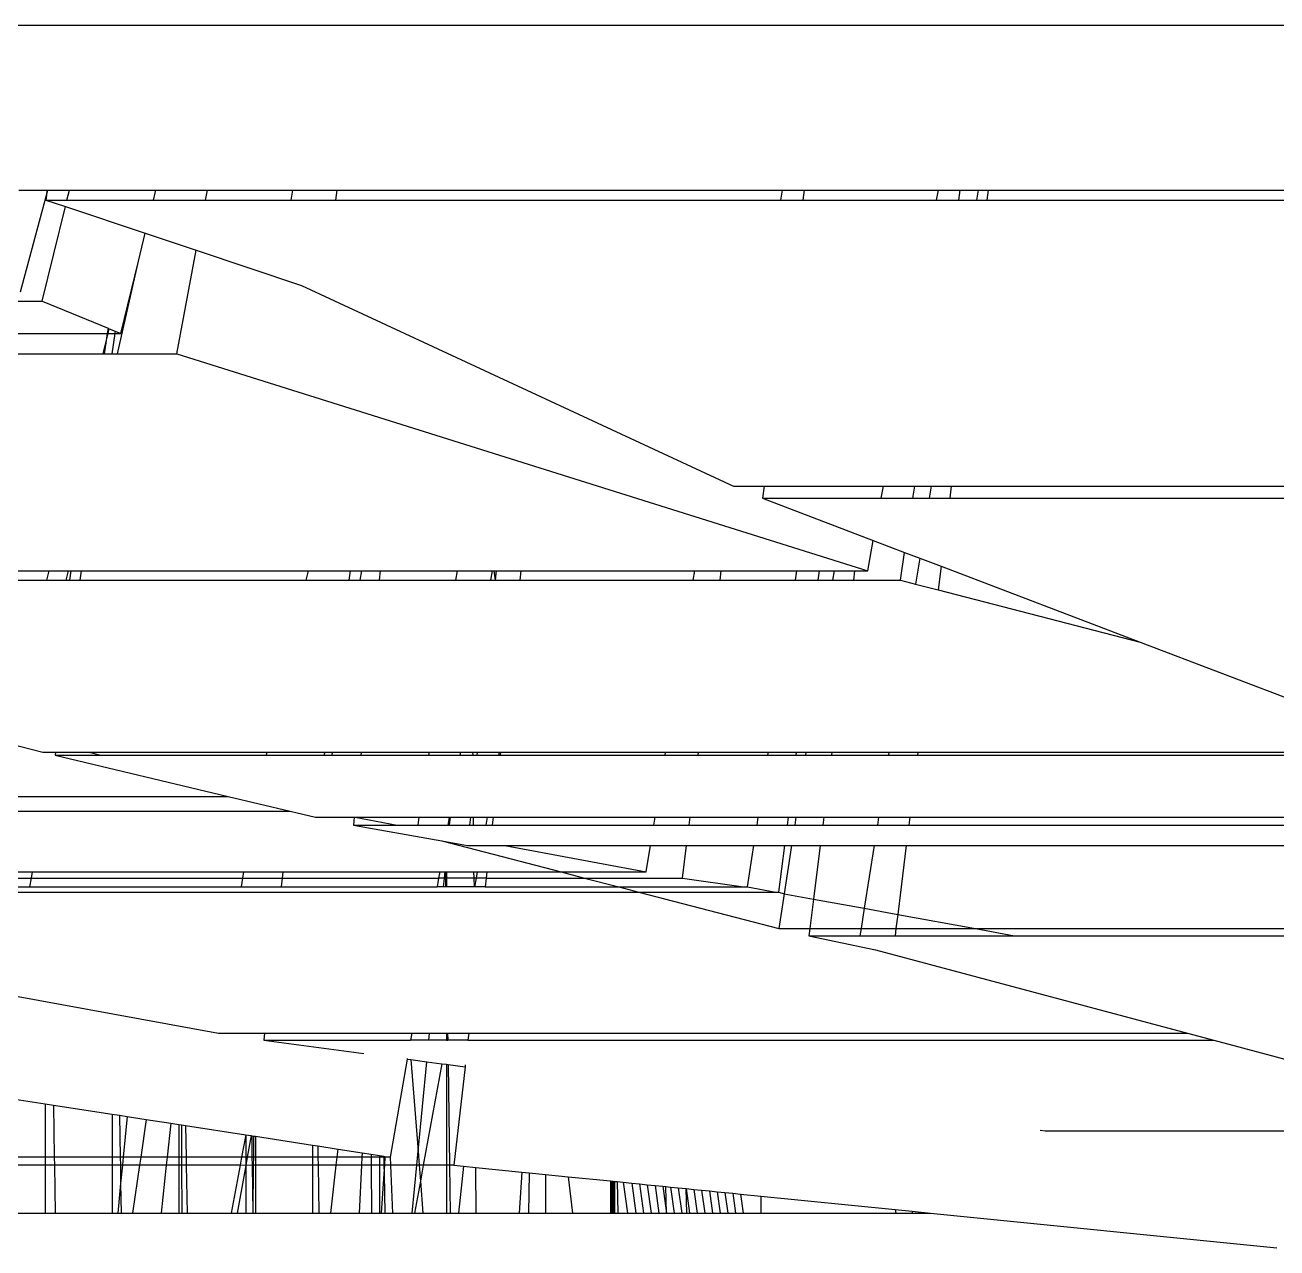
# Model space of a CAD drawing. Extents: x -24961 to 905641, y -154323 to 635957.
# Drawn here: x 395390.9 to 395443.9, y -131267.5 to -131215.7 of the extents above; entities that cross this region are included whole.
import ezdxf

# ---------------------------------------------------------------- set-up
doc = ezdxf.new("R2010")
doc.units = 0
doc.header["$LTSCALE"] = 1000
doc.header["$MEASUREMENT"] = 0

msp = doc.modelspace()

# ---------------------------------------------------------------- linework, layer by layer
for p, q in [((395373.576, -131215.721), (395444.532, -131215.721)), ((395390.66, -131222.711), (395391.844, -131222.711)), ((395390.724, -131227.01), (395391.819, -131222.93)), ((395391.819, -131222.93), (395391.795, -131223.132)), ((395391.819, -131222.93), (395391.877, -131222.711)), ((395391.844, -131222.711), (395391.819, -131222.93)), ((395391.844, -131222.711), (395391.877, -131222.711)), ((395391.877, -131222.711), (395392.793, -131222.711)), ((395392.69, -131223.132), (395392.793, -131222.711)), ((395392.793, -131222.711), (395396.451, -131222.711)), ((395396.348, -131223.132), (395396.451, -131222.711)), ((395396.451, -131222.711), (395398.637, -131222.711)), ((395398.558, -131223.132), (395398.637, -131222.711)), ((395398.637, -131222.711), (395402.24, -131222.711)), ((395402.24, -131222.711), (395402.171, -131223.132)), ((395402.24, -131222.711), (395404.109, -131222.711)), ((395404.109, -131222.711), (395404.059, -131223.132)), ((395404.109, -131222.711), (395422.964, -131222.711)), ((395422.964, -131222.711), (395422.894, -131223.132)), ((395422.964, -131222.711), (395423.89, -131222.711)), ((395423.89, -131222.711), (395423.833, -131223.132)), ((395423.89, -131222.711), (395429.58, -131222.711)), ((395429.502, -131223.132), (395429.58, -131222.711)), ((395429.58, -131222.711), (395430.5, -131222.711)), ((395430.435, -131223.132), (395430.5, -131222.711)), ((395430.5, -131222.711), (395431.257, -131222.711)), ((395431.257, -131222.711), (395431.19, -131223.132)), ((395431.257, -131222.711), (395431.683, -131222.711)), ((395431.683, -131222.711), (395431.631, -131223.132)), ((395431.683, -131222.711), (395448.395, -131222.711)), ((395391.645, -131227.408), (395392.623, -131223.408)), ((395391.795, -131223.132), (395392.623, -131223.408)), ((395391.795, -131223.132), (395392.69, -131223.132)), ((395392.623, -131223.408), (395396.005, -131224.536)), ((395392.69, -131223.132), (395396.348, -131223.132)), ((395396.348, -131223.132), (395398.558, -131223.132)), ((395398.558, -131223.132), (395402.171, -131223.132)), ((395402.171, -131223.132), (395404.059, -131223.132)), ((395404.059, -131223.132), (395422.894, -131223.132)), ((395422.894, -131223.132), (395423.833, -131223.132)), ((395423.833, -131223.132), (395429.502, -131223.132)), ((395429.502, -131223.132), (395430.435, -131223.132)), ((395430.435, -131223.132), (395431.19, -131223.132)), ((395431.19, -131223.132), (395431.631, -131223.132)), ((395431.631, -131223.132), (395448.325, -131223.132)), ((395395.717, -131225.714), (395396.005, -131224.536)), ((395396.005, -131224.536), (395398.163, -131225.256)), ((395394.829, -131229.642), (395395.717, -131225.714)), ((395394.968, -131228.779), (395395.717, -131225.714)), ((395397.347, -131229.642), (395398.163, -131225.256)), ((395398.163, -131225.256), (395402.615, -131226.741)), ((395402.615, -131226.741), (395420.907, -131235.236)), ((395388.51, -131227.408), (395391.645, -131227.408)), ((395391.645, -131227.408), (395394.429, -131228.557)), ((395388.203, -131228.779), (395394.395, -131228.779)), ((395394.395, -131228.779), (395394.334, -131229.175)), ((395394.334, -131229.175), (395394.432, -131228.779)), ((395394.429, -131228.557), (395394.395, -131228.779)), ((395394.395, -131228.779), (395394.432, -131228.779)), ((395394.429, -131228.557), (395394.482, -131228.579)), ((395394.432, -131228.779), (395394.482, -131228.579)), ((395394.432, -131228.779), (395394.717, -131228.779)), ((395394.482, -131228.579), (395394.731, -131228.682)), ((395394.717, -131228.779), (395394.595, -131229.642)), ((395394.731, -131228.682), (395394.717, -131228.779)), ((395394.717, -131228.779), (395394.968, -131228.779)), ((395394.731, -131228.682), (395394.968, -131228.779)), ((395394.218, -131229.642), (395394.334, -131229.175)), ((395394.334, -131229.175), (395394.262, -131229.642)), ((395388.01, -131229.642), (395394.218, -131229.642)), ((395394.218, -131229.642), (395394.262, -131229.642)), ((395394.262, -131229.642), (395394.595, -131229.642)), ((395394.595, -131229.642), (395394.829, -131229.642)), ((395394.829, -131229.642), (395397.347, -131229.642)), ((395397.347, -131229.642), (395426.583, -131238.82)), ((395420.907, -131235.236), (395422.202, -131235.236)), ((395422.202, -131235.236), (395422.132, -131235.754)), ((395422.202, -131235.236), (395427.25, -131235.236)), ((395427.153, -131235.754), (395427.25, -131235.236)), ((395427.25, -131235.236), (395428.578, -131235.236)), ((395428.498, -131235.754), (395428.578, -131235.236)), ((395428.578, -131235.236), (395429.271, -131235.236)), ((395429.271, -131235.236), (395429.189, -131235.754)), ((395429.271, -131235.236), (395430.119, -131235.236)), ((395430.119, -131235.236), (395430.054, -131235.754)), ((395430.119, -131235.236), (395446.314, -131235.236)), ((395422.132, -131235.754), (395427.153, -131235.754)), ((395422.132, -131235.754), (395426.821, -131237.54)), ((395427.153, -131235.754), (395428.498, -131235.754)), ((395428.498, -131235.754), (395429.189, -131235.754)), ((395429.189, -131235.754), (395430.054, -131235.754)), ((395430.054, -131235.754), (395446.228, -131235.754)), ((395426.583, -131238.82), (395426.821, -131237.54)), ((395426.821, -131237.54), (395428.147, -131238.046)), ((395427.967, -131239.216), (395428.147, -131238.046)), ((395428.147, -131238.046), (395428.787, -131238.29)), ((395428.787, -131238.29), (395428.614, -131239.384)), ((395428.787, -131238.29), (395429.694, -131238.635)), ((395385.955, -131238.82), (395391.944, -131238.82)), ((395391.845, -131239.216), (395391.944, -131238.82)), ((395391.944, -131238.82), (395392.754, -131238.82)), ((395392.664, -131239.216), (395392.754, -131238.82)), ((395392.754, -131238.82), (395392.854, -131238.82)), ((395392.854, -131238.82), (395392.793, -131239.216)), ((395392.854, -131238.82), (395393.296, -131238.82)), ((395393.296, -131238.82), (395393.24, -131239.216)), ((395393.296, -131238.82), (395402.909, -131238.82)), ((395402.82, -131239.216), (395402.909, -131238.82)), ((395402.909, -131238.82), (395404.682, -131238.82)), ((395404.682, -131238.82), (395404.626, -131239.216)), ((395404.682, -131238.82), (395405.171, -131238.82)), ((395405.108, -131239.216), (395405.171, -131238.82)), ((395405.171, -131238.82), (395405.944, -131238.82)), ((395405.944, -131238.82), (395405.903, -131239.216)), ((395405.944, -131238.82), (395409.201, -131238.82)), ((395409.201, -131238.82), (395409.14, -131239.216)), ((395409.201, -131238.82), (395410.682, -131238.82)), ((395410.682, -131238.82), (395410.613, -131239.216)), ((395410.682, -131238.82), (395410.758, -131238.82)), ((395410.758, -131238.82), (395410.82, -131239.216)), ((395410.758, -131238.82), (395410.862, -131238.82)), ((395410.862, -131238.82), (395410.82, -131239.216)), ((395410.862, -131238.82), (395411.908, -131238.82)), ((395411.908, -131238.82), (395411.864, -131239.216)), ((395411.908, -131238.82), (395419.263, -131238.82)), ((395419.199, -131239.216), (395419.263, -131238.82)), ((395419.263, -131238.82), (395420.387, -131238.82)), ((395420.337, -131239.216), (395420.387, -131238.82)), ((395420.387, -131238.82), (395423.585, -131238.82)), ((395423.523, -131239.216), (395423.585, -131238.82)), ((395423.585, -131238.82), (395424.544, -131238.82)), ((395424.494, -131239.216), (395424.544, -131238.82)), ((395424.544, -131238.82), (395425.158, -131238.82)), ((395425.158, -131238.82), (395425.097, -131239.216)), ((395425.158, -131238.82), (395426.027, -131238.82)), ((395426.027, -131238.82), (395425.977, -131239.216)), ((395426.027, -131238.82), (395426.583, -131238.82)), ((395429.694, -131238.635), (395429.569, -131239.631)), ((395429.694, -131238.635), (395438.112, -131241.843)), ((395385.867, -131239.216), (395391.845, -131239.216)), ((395391.845, -131239.216), (395392.664, -131239.216)), ((395392.664, -131239.216), (395392.793, -131239.216)), ((395392.793, -131239.216), (395393.24, -131239.216)), ((395393.24, -131239.216), (395402.82, -131239.216)), ((395402.82, -131239.216), (395404.626, -131239.216)), ((395404.626, -131239.216), (395405.108, -131239.216)), ((395405.108, -131239.216), (395405.903, -131239.216)), ((395405.903, -131239.216), (395409.14, -131239.216)), ((395409.14, -131239.216), (395410.613, -131239.216)), ((395410.613, -131239.216), (395410.82, -131239.216)), ((395410.82, -131239.216), (395411.864, -131239.216)), ((395411.864, -131239.216), (395419.199, -131239.216)), ((395419.199, -131239.216), (395420.337, -131239.216)), ((395420.337, -131239.216), (395423.523, -131239.216)), ((395423.523, -131239.216), (395424.494, -131239.216)), ((395424.494, -131239.216), (395425.097, -131239.216)), ((395425.097, -131239.216), (395425.977, -131239.216)), ((395425.977, -131239.216), (395427.967, -131239.216)), ((395427.967, -131239.216), (395428.614, -131239.384)), ((395428.614, -131239.384), (395429.569, -131239.631)), ((395429.569, -131239.631), (395438.112, -131241.843)), ((395438.112, -131241.843), (395445.45, -131244.639)), ((395389.162, -131245.851), (395391.675, -131246.501)), ((395391.675, -131246.501), (395392.209, -131246.501)), ((395392.209, -131246.501), (395392.191, -131246.63)), ((395392.191, -131246.63), (395399.509, -131248.377)), ((395392.191, -131246.63), (395394.119, -131246.63)), ((395392.209, -131246.501), (395393.632, -131246.501)), ((395393.632, -131246.501), (395394.119, -131246.63)), ((395393.632, -131246.501), (395401.172, -131246.501)), ((395394.119, -131246.63), (395401.143, -131246.63)), ((395401.143, -131246.63), (395401.172, -131246.501)), ((395401.143, -131246.63), (395403.577, -131246.63)), ((395401.172, -131246.501), (395403.595, -131246.501)), ((395403.595, -131246.501), (395403.577, -131246.63)), ((395403.577, -131246.63), (395403.914, -131246.63)), ((395403.595, -131246.501), (395403.935, -131246.501)), ((395403.914, -131246.63), (395403.935, -131246.501)), ((395403.914, -131246.63), (395405.126, -131246.63)), ((395403.935, -131246.501), (395405.139, -131246.501)), ((395405.139, -131246.501), (395405.126, -131246.63)), ((395405.126, -131246.63), (395407.996, -131246.63)), ((395405.139, -131246.501), (395408.016, -131246.501)), ((395408.016, -131246.501), (395407.996, -131246.63)), ((395407.996, -131246.63), (395409.326, -131246.63)), ((395408.016, -131246.501), (395409.348, -131246.501)), ((395409.348, -131246.501), (395409.326, -131246.63)), ((395409.326, -131246.63), (395409.878, -131246.63)), ((395409.348, -131246.501), (395409.877, -131246.501)), ((395409.878, -131246.63), (395409.877, -131246.501)), ((395409.877, -131246.501), (395410.057, -131246.501)), ((395409.878, -131246.63), (395410.043, -131246.63)), ((395410.057, -131246.501), (395410.043, -131246.63)), ((395410.043, -131246.63), (395410.959, -131246.63)), ((395410.057, -131246.501), (395410.983, -131246.501)), ((395410.983, -131246.501), (395410.959, -131246.63)), ((395410.959, -131246.63), (395411.027, -131246.63)), ((395410.983, -131246.501), (395411.042, -131246.501)), ((395411.042, -131246.501), (395411.027, -131246.63)), ((395411.027, -131246.63), (395418.006, -131246.63)), ((395411.042, -131246.501), (395418.027, -131246.501)), ((395418.006, -131246.63), (395418.027, -131246.501)), ((395418.006, -131246.63), (395419.403, -131246.63)), ((395418.027, -131246.501), (395419.419, -131246.501)), ((395419.403, -131246.63), (395419.419, -131246.501)), ((395419.403, -131246.63), (395422.363, -131246.63)), ((395419.419, -131246.501), (395422.383, -131246.501)), ((395422.363, -131246.63), (395422.383, -131246.501)), ((395422.363, -131246.63), (395423.559, -131246.63)), ((395422.383, -131246.501), (395423.575, -131246.501)), ((395423.559, -131246.63), (395423.575, -131246.501)), ((395423.559, -131246.63), (395423.952, -131246.63)), ((395423.575, -131246.501), (395423.972, -131246.501)), ((395423.972, -131246.501), (395423.952, -131246.63)), ((395423.952, -131246.63), (395425.051, -131246.63)), ((395423.972, -131246.501), (395425.067, -131246.501)), ((395425.067, -131246.501), (395425.051, -131246.63)), ((395425.051, -131246.63), (395427.465, -131246.63)), ((395425.067, -131246.501), (395427.485, -131246.501)), ((395427.485, -131246.501), (395427.465, -131246.63)), ((395427.465, -131246.63), (395428.695, -131246.63)), ((395427.485, -131246.501), (395428.711, -131246.501)), ((395428.711, -131246.501), (395428.695, -131246.63)), ((395428.695, -131246.63), (395449.687, -131246.63)), ((395428.711, -131246.501), (395449.413, -131246.501)), ((395347.322, -131248.377), (395399.509, -131248.377)), ((395399.509, -131248.377), (395402.136, -131249.004)), ((395347.221, -131249.004), (395402.136, -131249.004)), ((395402.136, -131249.004), (395403.205, -131249.26)), ((395403.205, -131249.26), (395404.85, -131249.26)), ((395404.85, -131249.26), (395404.815, -131249.594)), ((395404.815, -131249.594), (395408.555, -131250.256)), ((395404.815, -131249.594), (395406.673, -131249.594)), ((395404.85, -131249.26), (395404.891, -131249.26)), ((395404.891, -131249.26), (395406.673, -131249.594)), ((395404.891, -131249.26), (395407.59, -131249.26)), ((395406.673, -131249.594), (395407.538, -131249.594)), ((395407.59, -131249.26), (395407.538, -131249.594)), ((395407.538, -131249.594), (395408.811, -131249.594)), ((395407.59, -131249.26), (395408.869, -131249.26)), ((395408.869, -131249.26), (395408.811, -131249.594)), ((395408.811, -131249.594), (395408.887, -131249.594)), ((395408.869, -131249.26), (395408.92, -131249.26)), ((395408.887, -131249.594), (395408.92, -131249.26)), ((395408.887, -131249.594), (395409.732, -131249.594)), ((395408.92, -131249.26), (395409.767, -131249.26)), ((395409.767, -131249.26), (395409.732, -131249.594)), ((395409.732, -131249.594), (395409.899, -131249.594)), ((395409.767, -131249.26), (395409.897, -131249.26)), ((395409.899, -131249.594), (395409.897, -131249.26)), ((395409.897, -131249.26), (395410.477, -131249.26)), ((395409.899, -131249.594), (395410.415, -131249.594)), ((395410.477, -131249.26), (395410.415, -131249.594)), ((395410.415, -131249.594), (395410.692, -131249.594)), ((395410.477, -131249.26), (395410.73, -131249.26)), ((395410.73, -131249.26), (395410.692, -131249.594)), ((395410.692, -131249.594), (395417.529, -131249.594)), ((395410.73, -131249.26), (395417.582, -131249.26)), ((395417.529, -131249.594), (395417.582, -131249.26)), ((395417.529, -131249.594), (395419.029, -131249.594)), ((395417.582, -131249.26), (395419.071, -131249.26)), ((395419.029, -131249.594), (395419.071, -131249.26)), ((395419.029, -131249.594), (395421.899, -131249.594)), ((395419.071, -131249.26), (395421.952, -131249.26)), ((395421.899, -131249.594), (395421.952, -131249.26)), ((395421.899, -131249.594), (395423.185, -131249.594)), ((395421.952, -131249.26), (395423.227, -131249.26)), ((395423.185, -131249.594), (395423.227, -131249.26)), ((395423.185, -131249.594), (395423.495, -131249.594)), ((395423.227, -131249.26), (395423.546, -131249.26)), ((395423.546, -131249.26), (395423.495, -131249.594)), ((395423.495, -131249.594), (395424.681, -131249.594)), ((395423.546, -131249.26), (395424.723, -131249.26)), ((395424.723, -131249.26), (395424.681, -131249.594)), ((395424.681, -131249.594), (395426.995, -131249.594)), ((395424.723, -131249.26), (395427.048, -131249.26)), ((395427.048, -131249.26), (395426.995, -131249.594)), ((395426.995, -131249.594), (395428.325, -131249.594)), ((395427.048, -131249.26), (395428.367, -131249.26)), ((395428.367, -131249.26), (395428.325, -131249.594)), ((395428.325, -131249.594), (395450.533, -131249.594)), ((395428.367, -131249.26), (395450.586, -131249.26)), ((395408.555, -131250.256), (395409.643, -131250.448)), ((395408.555, -131250.256), (395413.61, -131251.572)), ((395409.643, -131250.448), (395411.223, -131250.448)), ((395411.223, -131250.448), (395417.21, -131251.572)), ((395411.223, -131250.448), (395417.391, -131250.448)), ((395417.21, -131251.572), (395417.391, -131250.448)), ((395417.391, -131250.448), (395418.921, -131250.448)), ((395418.747, -131251.829), (395418.921, -131250.448)), ((395418.921, -131250.448), (395421.766, -131250.448)), ((395421.49, -131252.209), (395421.766, -131250.448)), ((395421.766, -131250.448), (395423.078, -131250.448)), ((395422.828, -131252.429), (395423.078, -131250.448)), ((395423.363, -131250.448), (395423.047, -131252.493)), ((395423.078, -131250.448), (395423.363, -131250.448)), ((395423.363, -131250.448), (395424.574, -131250.448)), ((395424.574, -131250.448), (395424.291, -131252.719)), ((395424.574, -131250.448), (395426.86, -131250.448)), ((395426.86, -131250.448), (395426.438, -131253.111)), ((395426.86, -131250.448), (395428.218, -131250.448)), ((395428.218, -131250.448), (395427.853, -131253.369)), ((395428.218, -131250.448), (395450.397, -131250.448)), ((395389.637, -131251.572), (395391.219, -131251.572)), ((395391.219, -131251.572), (395391.174, -131251.829)), ((395391.219, -131251.572), (395400.168, -131251.572)), ((395400.168, -131251.572), (395400.128, -131251.829)), ((395400.168, -131251.572), (395401.825, -131251.572)), ((395401.825, -131251.572), (395401.796, -131251.829)), ((395401.825, -131251.572), (395408.467, -131251.572)), ((395408.467, -131251.572), (395408.423, -131251.829)), ((395408.467, -131251.572), (395408.704, -131251.572)), ((395408.676, -131251.829), (395408.704, -131251.572)), ((395408.704, -131251.572), (395408.708, -131251.829)), ((395408.704, -131251.572), (395408.75, -131251.572)), ((395408.75, -131251.572), (395408.75, -131251.829)), ((395408.75, -131251.572), (395409.913, -131251.572)), ((395409.922, -131251.829), (395409.913, -131251.572)), ((395409.913, -131251.572), (395410.052, -131251.572)), ((395410.052, -131251.572), (395410.005, -131251.829)), ((395410.052, -131251.572), (395410.469, -131251.572)), ((395410.469, -131251.572), (395410.44, -131251.829)), ((395410.469, -131251.572), (395413.61, -131251.572)), ((395413.61, -131251.572), (395414.597, -131251.829)), ((395413.61, -131251.572), (395417.21, -131251.572)), ((395389.498, -131252.209), (395391.108, -131252.209)), ((395389.581, -131251.829), (395391.174, -131251.829)), ((395391.174, -131251.829), (395391.108, -131252.209)), ((395391.108, -131252.209), (395400.069, -131252.209)), ((395391.174, -131251.829), (395400.128, -131251.829)), ((395400.128, -131251.829), (395400.069, -131252.209)), ((395400.069, -131252.209), (395401.753, -131252.209)), ((395400.128, -131251.829), (395401.796, -131251.829)), ((395401.796, -131251.829), (395401.753, -131252.209)), ((395401.753, -131252.209), (395408.357, -131252.209)), ((395401.796, -131251.829), (395408.423, -131251.829)), ((395408.423, -131251.829), (395408.357, -131252.209)), ((395408.634, -131252.209), (395408.357, -131252.209)), ((395408.676, -131251.829), (395408.423, -131251.829)), ((395408.634, -131252.209), (395408.676, -131251.829)), ((395408.714, -131252.209), (395408.634, -131252.209)), ((395408.708, -131251.829), (395408.676, -131251.829)), ((395408.708, -131251.829), (395408.714, -131252.209)), ((395408.75, -131251.829), (395408.708, -131251.829)), ((395408.75, -131252.209), (395408.714, -131252.209)), ((395408.75, -131251.829), (395408.75, -131252.209)), ((395409.922, -131251.829), (395408.75, -131251.829)), ((395409.935, -131252.209), (395408.75, -131252.209)), ((395409.935, -131252.209), (395409.922, -131251.829)), ((395410.005, -131251.829), (395409.922, -131251.829)), ((395410.005, -131251.829), (395409.935, -131252.209)), ((395410.397, -131252.209), (395409.935, -131252.209)), ((395410.44, -131251.829), (395410.005, -131251.829)), ((395410.44, -131251.829), (395410.397, -131252.209)), ((395410.397, -131252.209), (395416.055, -131252.209)), ((395410.44, -131251.829), (395414.597, -131251.829)), ((395414.597, -131251.829), (395416.055, -131252.209)), ((395414.597, -131251.829), (395418.747, -131251.829)), ((395416.055, -131252.209), (395416.901, -131252.429)), ((395416.055, -131252.209), (395421.33, -131252.209)), ((395418.747, -131251.829), (395421.33, -131252.209)), ((395421.33, -131252.209), (395421.49, -131252.209)), ((395421.49, -131252.209), (395422.698, -131252.429)), ((395366.517, -131252.429), (395416.901, -131252.429)), ((395416.901, -131252.429), (395422.698, -131252.429)), ((395416.901, -131252.429), (395422.819, -131253.97)), ((395422.698, -131252.429), (395422.828, -131252.429)), ((395423.047, -131252.493), (395422.819, -131253.97)), ((395422.828, -131252.429), (395423.047, -131252.493)), ((395423.047, -131252.493), (395424.291, -131252.719)), ((395424.291, -131252.719), (395424.134, -131253.97)), ((395424.291, -131252.719), (395426.438, -131253.111)), ((395426.438, -131253.111), (395426.302, -131253.97)), ((395426.438, -131253.111), (395427.853, -131253.369)), ((395427.853, -131253.369), (395427.778, -131253.97)), ((395427.853, -131253.369), (395431.149, -131253.97)), ((395422.819, -131253.97), (395424.134, -131253.97)), ((395424.134, -131253.97), (395424.097, -131254.271)), ((395424.097, -131254.271), (395426.916, -131254.865)), ((395424.097, -131254.271), (395426.254, -131254.271)), ((395424.134, -131253.97), (395426.302, -131253.97)), ((395426.302, -131253.97), (395426.254, -131254.271)), ((395426.254, -131254.271), (395427.741, -131254.271)), ((395426.302, -131253.97), (395427.778, -131253.97)), ((395427.778, -131253.97), (395427.741, -131254.271)), ((395427.741, -131254.271), (395432.798, -131254.271)), ((395427.778, -131253.97), (395431.149, -131253.97)), ((395431.149, -131253.97), (395432.798, -131254.271)), ((395431.149, -131253.97), (395449.839, -131253.97)), ((395432.798, -131254.271), (395449.791, -131254.271)), ((395426.916, -131254.865), (395440.115, -131258.395)), ((395390.312, -131256.792), (395399.101, -131258.395)), ((395399.101, -131258.395), (395401.054, -131258.395)), ((395401.054, -131258.395), (395401.02, -131258.696)), ((395401.054, -131258.395), (395407.283, -131258.395)), ((395407.283, -131258.395), (395407.23, -131258.696)), ((395407.283, -131258.395), (395408.035, -131258.395)), ((395408.006, -131258.696), (395408.035, -131258.395)), ((395408.035, -131258.395), (395408.75, -131258.395)), ((395408.75, -131258.395), (395408.75, -131258.696)), ((395408.804, -131258.395), (395408.75, -131258.696)), ((395408.75, -131258.395), (395408.804, -131258.395)), ((395408.804, -131258.395), (395408.808, -131258.696)), ((395408.804, -131258.395), (395409.699, -131258.395)), ((395409.699, -131258.395), (395409.665, -131258.696)), ((395409.699, -131258.395), (395440.115, -131258.395)), ((395440.115, -131258.395), (395441.241, -131258.696)), ((395401.02, -131258.696), (395405.257, -131259.254)), ((395401.02, -131258.696), (395407.23, -131258.696)), ((395408.006, -131258.696), (395407.23, -131258.696)), ((395408.75, -131258.696), (395408.006, -131258.696)), ((395408.75, -131258.696), (395408.808, -131258.696)), ((395409.665, -131258.696), (395408.808, -131258.696)), ((395409.665, -131258.696), (395441.241, -131258.696)), ((395441.241, -131258.696), (395448.771, -131260.71)), ((395407.091, -131259.496), (395406.371, -131263.644)), ((395407.097, -131259.464), (395407.091, -131259.496)), ((395407.091, -131259.496), (395407.253, -131259.517)), ((395407.253, -131259.517), (395407.552, -131263.39)), ((395407.253, -131259.517), (395407.918, -131259.605)), ((395407.552, -131263.39), (395407.918, -131259.605)), ((395407.918, -131259.605), (395408.562, -131259.69)), ((395408.562, -131259.69), (395407.773, -131263.988)), ((395408.562, -131259.69), (395408.75, -131259.715)), ((395408.75, -131259.715), (395408.75, -131263.988)), ((395408.75, -131259.715), (395408.823, -131259.724)), ((395408.823, -131259.724), (395408.886, -131263.988)), ((395408.823, -131259.724), (395409.539, -131259.818)), ((395409.539, -131259.818), (395409.068, -131263.988)), ((395409.547, -131259.742), (395409.539, -131259.818)), ((395389.574, -131261.047), (395391.77, -131261.386)), ((395391.77, -131261.386), (395391.77, -131263.644)), ((395391.77, -131261.386), (395392.118, -131261.44)), ((395392.118, -131261.44), (395392.154, -131263.644)), ((395392.118, -131261.44), (395394.6, -131261.824)), ((395394.6, -131261.824), (395394.6, -131263.644)), ((395394.6, -131261.824), (395394.915, -131261.873)), ((395394.915, -131261.873), (395394.944, -131263.644)), ((395394.915, -131261.873), (395395.236, -131261.922)), ((395395.236, -131261.922), (395395.07, -131263.644)), ((395395.236, -131261.922), (395396.048, -131262.048)), ((395396.048, -131262.048), (395395.814, -131263.644)), ((395396.048, -131262.048), (395397.087, -131262.209)), ((395397.087, -131262.209), (395396.931, -131263.644)), ((395397.087, -131262.209), (395397.43, -131262.262)), ((395397.43, -131262.262), (395397.43, -131263.644)), ((395397.43, -131262.262), (395397.532, -131262.277)), ((395397.532, -131262.277), (395397.541, -131263.644)), ((395397.532, -131262.277), (395397.713, -131262.305)), ((395397.713, -131262.305), (395397.734, -131263.644)), ((395397.713, -131262.305), (395400.256, -131262.699)), ((395400.256, -131262.699), (395400.083, -131263.644)), ((395400.256, -131262.699), (395400.257, -131263.644)), ((395400.256, -131262.699), (395400.482, -131262.734)), ((395400.482, -131262.734), (395400.321, -131263.644)), ((395400.482, -131262.734), (395400.51, -131262.738)), ((395400.51, -131262.738), (395400.523, -131263.644)), ((395400.51, -131262.738), (395400.591, -131262.751)), ((395400.591, -131262.751), (395400.582, -131263.644)), ((395400.591, -131262.751), (395400.665, -131262.762)), ((395400.665, -131262.762), (395400.666, -131263.644)), ((395400.665, -131262.762), (395403.09, -131263.137)), ((395433.886, -131262.51), (395434.097, -131262.534)), ((395434.097, -131262.534), (395451.064, -131262.534)), ((395403.09, -131263.137), (395403.09, -131263.644)), ((395403.09, -131263.137), (395403.307, -131263.171)), ((395403.307, -131263.171), (395403.314, -131263.644)), ((395403.307, -131263.171), (395404.168, -131263.304)), ((395404.13, -131263.644), (395404.168, -131263.304)), ((395404.168, -131263.304), (395405.186, -131263.461)), ((395391.77, -131263.644), (395389.364, -131263.644)), ((395391.77, -131263.644), (395391.77, -131263.988)), ((395392.154, -131263.644), (395391.77, -131263.644)), ((395392.154, -131263.644), (395392.159, -131263.988)), ((395394.6, -131263.644), (395392.154, -131263.644)), ((395394.6, -131263.644), (395394.6, -131263.988)), ((395394.944, -131263.644), (395394.6, -131263.644)), ((395394.944, -131263.644), (395394.95, -131263.988)), ((395395.07, -131263.644), (395394.944, -131263.644)), ((395395.07, -131263.644), (395395.036, -131263.988)), ((395395.814, -131263.644), (395395.07, -131263.644)), ((395395.814, -131263.644), (395395.764, -131263.988)), ((395396.931, -131263.644), (395395.814, -131263.644)), ((395396.931, -131263.644), (395396.894, -131263.988)), ((395397.43, -131263.644), (395396.931, -131263.644)), ((395397.43, -131263.644), (395397.43, -131263.988)), ((395397.541, -131263.644), (395397.43, -131263.644)), ((395397.541, -131263.644), (395397.544, -131263.988)), ((395397.734, -131263.644), (395397.541, -131263.644)), ((395397.734, -131263.644), (395397.74, -131263.988)), ((395400.083, -131263.644), (395397.734, -131263.644)), ((395400.083, -131263.644), (395400.019, -131263.988)), ((395400.257, -131263.644), (395400.083, -131263.644)), ((395400.257, -131263.644), (395400.258, -131264)), ((395400.321, -131263.644), (395400.257, -131263.644)), ((395400.321, -131263.644), (395400.258, -131264)), ((395400.523, -131263.644), (395400.321, -131263.644)), ((395400.523, -131263.644), (395400.528, -131263.988)), ((395400.582, -131263.644), (395400.523, -131263.644)), ((395400.582, -131263.644), (395400.579, -131263.988)), ((395400.666, -131263.644), (395400.582, -131263.644)), ((395400.666, -131263.644), (395400.667, -131263.988)), ((395403.09, -131263.644), (395400.666, -131263.644)), ((395403.09, -131263.644), (395403.09, -131263.988)), ((395403.314, -131263.644), (395403.09, -131263.644)), ((395403.314, -131263.644), (395403.32, -131263.988)), ((395404.13, -131263.644), (395403.314, -131263.644)), ((395404.091, -131263.988), (395404.13, -131263.644)), ((395405.177, -131263.644), (395404.13, -131263.644)), ((395405.177, -131263.644), (395405.161, -131263.988)), ((395405.186, -131263.461), (395405.177, -131263.644)), ((395405.569, -131263.644), (395405.177, -131263.644)), ((395405.186, -131263.461), (395405.568, -131263.52)), ((395405.568, -131263.52), (395405.569, -131263.644)), ((395405.568, -131263.52), (395405.92, -131263.575)), ((395405.569, -131263.644), (395405.571, -131263.988)), ((395405.92, -131263.644), (395405.569, -131263.644)), ((395405.92, -131263.575), (395405.92, -131263.644)), ((395405.92, -131263.575), (395406.104, -131263.603)), ((395405.92, -131263.644), (395405.92, -131263.988)), ((395406.104, -131263.644), (395405.92, -131263.644)), ((395406.104, -131263.603), (395406.104, -131263.644)), ((395406.104, -131263.603), (395406.163, -131263.612)), ((395406.104, -131263.644), (395406.11, -131263.988)), ((395406.161, -131263.644), (395406.104, -131263.644)), ((395406.139, -131263.988), (395406.161, -131263.644)), ((395406.161, -131263.644), (395406.163, -131263.612)), ((395406.371, -131263.644), (395406.161, -131263.644)), ((395406.163, -131263.612), (395406.371, -131263.644)), ((395406.371, -131263.644), (395406.386, -131263.988)), ((395407.494, -131263.988), (395407.552, -131263.39)), ((395407.552, -131263.39), (395407.598, -131263.988)), ((395391.77, -131263.988), (395389.369, -131263.988)), ((395391.77, -131263.988), (395391.77, -131266.016)), ((395392.159, -131263.988), (395391.77, -131263.988)), ((395392.159, -131263.988), (395392.192, -131266.016)), ((395394.6, -131263.988), (395392.159, -131263.988)), ((395394.6, -131263.988), (395394.6, -131266.016)), ((395394.95, -131263.988), (395394.6, -131263.988)), ((395394.95, -131263.988), (395394.962, -131264.756)), ((395395.036, -131263.988), (395394.95, -131263.988)), ((395395.036, -131263.988), (395394.962, -131264.756)), ((395395.764, -131263.988), (395395.036, -131263.988)), ((395395.764, -131263.988), (395395.468, -131266.016)), ((395396.894, -131263.988), (395395.764, -131263.988)), ((395396.894, -131263.988), (395396.675, -131266.016)), ((395397.43, -131263.988), (395396.894, -131263.988)), ((395397.43, -131263.988), (395397.43, -131266.016)), ((395397.544, -131263.988), (395397.43, -131263.988)), ((395397.544, -131263.988), (395397.558, -131266.016)), ((395397.74, -131263.988), (395397.544, -131263.988)), ((395397.74, -131263.988), (395397.772, -131266.016)), ((395400.019, -131263.988), (395397.74, -131263.988)), ((395400.019, -131263.988), (395399.647, -131266.016)), ((395400.258, -131264), (395399.901, -131266.016)), ((395400.258, -131264), (395400.019, -131263.988)), ((395400.528, -131263.988), (395400.258, -131264)), ((395400.258, -131264), (395400.26, -131266.016)), ((395400.528, -131263.988), (395400.558, -131266.016)), ((395400.579, -131263.988), (395400.528, -131263.988)), ((395400.579, -131263.988), (395400.558, -131266.016)), ((395400.667, -131263.988), (395400.579, -131263.988)), ((395400.667, -131263.988), (395400.671, -131266.016)), ((395403.09, -131263.988), (395400.667, -131263.988)), ((395403.09, -131263.988), (395403.09, -131266.016)), ((395403.32, -131263.988), (395403.09, -131263.988)), ((395403.32, -131263.988), (395403.353, -131266.016)), ((395404.091, -131263.988), (395403.32, -131263.988)), ((395403.862, -131266.016), (395404.091, -131263.988)), ((395405.161, -131263.988), (395404.091, -131263.988)), ((395405.161, -131263.988), (395405.063, -131266.016)), ((395405.571, -131263.988), (395405.161, -131263.988)), ((395405.571, -131263.988), (395405.586, -131266.016)), ((395405.92, -131263.988), (395405.571, -131263.988)), ((395405.92, -131263.988), (395405.92, -131266.016)), ((395406.11, -131263.988), (395405.92, -131263.988)), ((395406.011, -131266.016), (395406.116, -131264.354)), ((395406.11, -131263.988), (395406.116, -131264.354)), ((395406.139, -131263.988), (395406.11, -131263.988)), ((395406.116, -131264.354), (395406.139, -131263.988)), ((395406.116, -131264.354), (395406.143, -131266.016)), ((395406.386, -131263.988), (395406.139, -131263.988)), ((395406.386, -131263.988), (395406.472, -131266.016)), ((395407.494, -131263.988), (395406.386, -131263.988)), ((395407.298, -131266.016), (395407.494, -131263.988)), ((395407.598, -131263.988), (395407.494, -131263.988)), ((395407.598, -131263.988), (395407.65, -131264.659)), ((395407.773, -131263.988), (395407.598, -131263.988)), ((395407.773, -131263.988), (395407.65, -131264.659)), ((395408.75, -131263.988), (395407.773, -131263.988)), ((395408.75, -131263.988), (395408.75, -131266.016)), ((395408.886, -131263.988), (395408.75, -131263.988)), ((395408.886, -131263.988), (395408.915, -131266.016)), ((395409.068, -131263.988), (395408.886, -131263.988)), ((395409.068, -131263.988), (395409.482, -131264.03)), ((395409.482, -131264.03), (395409.267, -131266.016)), ((395409.482, -131264.03), (395410.002, -131264.082)), ((395410.016, -131266.016), (395410.002, -131264.082)), ((395410.002, -131264.082), (395411.949, -131264.278)), ((395411.949, -131264.278), (395411.83, -131266.016)), ((395411.949, -131264.278), (395412.252, -131264.308)), ((395412.252, -131264.308), (395412.23, -131266.016)), ((395412.252, -131264.308), (395412.948, -131264.378)), ((395412.948, -131264.378), (395412.951, -131266.016)), ((395412.948, -131264.378), (395413.903, -131264.474)), ((395394.962, -131264.756), (395394.84, -131266.016)), ((395394.962, -131264.756), (395394.982, -131266.016)), ((395407.65, -131264.659), (395407.401, -131266.016)), ((395407.65, -131264.659), (395407.755, -131266.016)), ((395413.903, -131264.474), (395414.092, -131266.016)), ((395413.903, -131264.474), (395415.697, -131264.655)), ((395415.697, -131264.655), (395415.698, -131266.016)), ((395415.697, -131264.655), (395415.748, -131264.66)), ((395415.748, -131264.66), (395415.738, -131266.016)), ((395415.748, -131264.66), (395415.768, -131266.016)), ((395415.748, -131264.66), (395415.817, -131264.667)), ((395415.785, -131264.663), (395415.768, -131266.016)), ((395415.817, -131264.667), (395415.817, -131266.016)), ((395415.817, -131264.667), (395415.864, -131264.671)), ((395415.864, -131264.671), (395415.864, -131266.016)), ((395415.864, -131264.671), (395415.983, -131264.683)), ((395415.983, -131264.683), (395416.002, -131266.016)), ((395415.983, -131264.683), (395416.234, -131264.709)), ((395416.234, -131264.709), (395416.415, -131266.016)), ((395416.234, -131264.709), (395416.595, -131264.745)), ((395416.595, -131264.745), (395416.77, -131266.016)), ((395416.595, -131264.745), (395416.924, -131264.778)), ((395416.924, -131264.778), (395417.094, -131266.016)), ((395416.924, -131264.778), (395417.253, -131264.811)), ((395417.253, -131264.811), (395417.419, -131266.016)), ((395417.253, -131264.811), (395417.582, -131264.844)), ((395417.582, -131264.844), (395417.743, -131266.016)), ((395417.582, -131264.844), (395417.911, -131264.877)), ((395417.911, -131264.877), (395418.067, -131266.016)), ((395417.911, -131264.877), (395418.035, -131264.89)), ((395418.067, -131266.016), (395418.035, -131264.89)), ((395418.035, -131264.89), (395418.239, -131264.91)), ((395418.239, -131264.91), (395418.392, -131266.016)), ((395418.239, -131264.91), (395418.568, -131264.943)), ((395418.568, -131264.943), (395418.716, -131266.016)), ((395418.568, -131264.943), (395418.897, -131264.976)), ((395418.897, -131264.976), (395419.04, -131266.016)), ((395418.929, -131266.016), (395418.897, -131264.976)), ((395418.897, -131264.976), (395419.226, -131265.009)), ((395419.226, -131265.009), (395419.364, -131266.016)), ((395419.226, -131265.009), (395419.555, -131265.042)), ((395419.555, -131265.042), (395419.689, -131266.016)), ((395419.555, -131265.042), (395419.884, -131265.075)), ((395419.884, -131265.075), (395420.013, -131266.016)), ((395419.884, -131265.075), (395420.212, -131265.108)), ((395420.212, -131265.108), (395420.337, -131266.016)), ((395420.212, -131265.108), (395420.541, -131265.141)), ((395420.541, -131265.141), (395420.662, -131266.016)), ((395420.541, -131265.141), (395420.87, -131265.174)), ((395420.87, -131265.174), (395420.986, -131266.016)), ((395420.87, -131265.174), (395421.199, -131265.208)), ((395421.199, -131265.208), (395421.31, -131266.016)), ((395421.199, -131265.208), (395422.064, -131265.294)), ((395422.064, -131265.294), (395422.064, -131266.016)), ((395422.064, -131265.294), (395427.749, -131265.866)), ((395389.402, -131266.016), (395391.77, -131266.016)), ((395391.77, -131266.016), (395392.192, -131266.016)), ((395392.192, -131266.016), (395394.6, -131266.016)), ((395394.6, -131266.016), (395394.84, -131266.016)), ((395394.84, -131266.016), (395394.982, -131266.016)), ((395394.982, -131266.016), (395395.468, -131266.016)), ((395395.468, -131266.016), (395396.675, -131266.016)), ((395396.675, -131266.016), (395397.43, -131266.016)), ((395397.43, -131266.016), (395397.558, -131266.016)), ((395397.558, -131266.016), (395397.772, -131266.016)), ((395397.772, -131266.016), (395399.647, -131266.016)), ((395399.647, -131266.016), (395399.901, -131266.016)), ((395399.901, -131266.016), (395400.26, -131266.016)), ((395400.26, -131266.016), (395400.558, -131266.016)), ((395400.558, -131266.016), (395400.671, -131266.016)), ((395400.671, -131266.016), (395403.09, -131266.016)), ((395403.09, -131266.016), (395403.353, -131266.016)), ((395403.353, -131266.016), (395403.862, -131266.016)), ((395403.862, -131266.016), (395405.063, -131266.016)), ((395405.063, -131266.016), (395405.586, -131266.016)), ((395405.586, -131266.016), (395405.92, -131266.016)), ((395405.92, -131266.016), (395406.011, -131266.016)), ((395406.011, -131266.016), (395406.143, -131266.016)), ((395406.143, -131266.016), (395406.472, -131266.016)), ((395406.472, -131266.016), (395407.298, -131266.016)), ((395407.298, -131266.016), (395407.401, -131266.016)), ((395407.401, -131266.016), (395407.755, -131266.016)), ((395407.755, -131266.016), (395408.75, -131266.016)), ((395408.75, -131266.016), (395408.915, -131266.016)), ((395408.915, -131266.016), (395409.267, -131266.016)), ((395409.267, -131266.016), (395410.016, -131266.016)), ((395410.016, -131266.016), (395411.83, -131266.016)), ((395411.83, -131266.016), (395412.23, -131266.016)), ((395412.23, -131266.016), (395412.951, -131266.016)), ((395412.951, -131266.016), (395414.092, -131266.016)), ((395414.092, -131266.016), (395415.698, -131266.016)), ((395415.698, -131266.016), (395415.768, -131266.016)), ((395415.768, -131266.016), (395415.817, -131266.016)), ((395415.817, -131266.016), (395415.864, -131266.016)), ((395415.864, -131266.016), (395416.002, -131266.016)), ((395416.002, -131266.016), (395416.415, -131266.016)), ((395416.415, -131266.016), (395416.77, -131266.016)), ((395416.77, -131266.016), (395417.094, -131266.016)), ((395417.094, -131266.016), (395417.419, -131266.016)), ((395417.419, -131266.016), (395417.743, -131266.016)), ((395417.743, -131266.016), (395418.067, -131266.016)), ((395418.067, -131266.016), (395418.392, -131266.016)), ((395418.392, -131266.016), (395418.716, -131266.016)), ((395418.716, -131266.016), (395418.929, -131266.016)), ((395418.929, -131266.016), (395419.04, -131266.016)), ((395419.04, -131266.016), (395419.364, -131266.016)), ((395419.364, -131266.016), (395419.689, -131266.016)), ((395419.689, -131266.016), (395420.013, -131266.016)), ((395420.013, -131266.016), (395420.337, -131266.016)), ((395420.337, -131266.016), (395420.662, -131266.016)), ((395420.662, -131266.016), (395420.986, -131266.016)), ((395420.986, -131266.016), (395421.31, -131266.016)), ((395421.31, -131266.016), (395422.064, -131266.016)), ((395422.064, -131266.016), (395427.769, -131266.016)), ((395427.749, -131265.866), (395427.769, -131266.016)), ((395427.749, -131265.866), (395428.468, -131265.938)), ((395427.769, -131266.016), (395428.468, -131266.016)), ((395428.468, -131265.938), (395428.468, -131266.016)), ((395428.468, -131265.938), (395429.242, -131266.016)), ((395428.468, -131266.016), (395429.242, -131266.016)), ((395429.242, -131266.016), (395443.907, -131267.49))]:
    msp.add_line(p, q)

doc.saveas('drawing.dxf')
